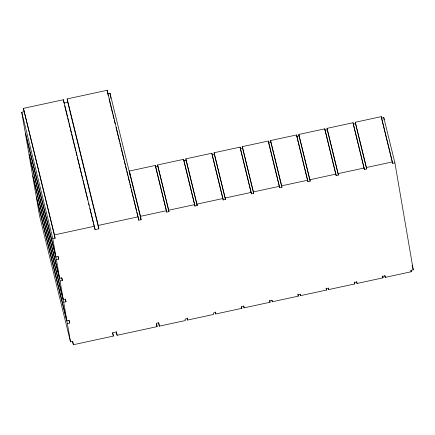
<?xml version="1.0" encoding="UTF-8"?>
<svg xmlns="http://www.w3.org/2000/svg" width="435" height="435" viewBox="0 0 435 435"><rect width="100%" height="100%" fill="white"/><g stroke="black" fill="none" stroke-linecap="round" stroke-linejoin="round"><path stroke-width="0.65" d="M394.898 162.859L413.25 269.825L410.999 270.314L411.244 271.744L385.258 277.361L385.013 275.926L382.756 276.415L383.001 277.845L357.015 283.457L356.771 282.027L354.52 282.511L354.764 283.946L328.778 289.558L328.534 288.122L326.277 288.612L326.522 290.042L300.541 295.659L300.291 294.223L298.04 294.712L298.285 296.143L272.299 301.754L272.054 300.324L269.798 300.808L270.048 302.243L244.062 307.855L243.812 306.419L241.561 306.909L241.806 308.339L215.82 313.956L215.575 312.52L213.324 313.01L213.569 314.44L187.583 320.051L187.338 318.621L185.082 319.105L185.326 320.541L159.34 326.152L158.759 322.754L156.508 323.243L157.089 326.636L117.091 335.276L116.509 331.883L112.757 332.693L113.339 336.086L73.341 344.727L72.759 341.328L70.508 341.818L67.371 323.558L69.627 323.069L69.17 320.405L66.914 320.889L63.722 302.271L65.973 301.787L65.516 299.117L63.265 299.606L60.068 280.983L62.325 280.499L61.868 277.829L59.611 278.318L56.419 259.7L58.671 259.211L58.214 256.547L55.963 257.031L52.831 238.771L55.082 238.288L23.419 108.364L63.418 99.724L95.08 229.647L98.832 228.837L98.25 225.439L67.175 98.914L107.168 90.273L138.83 220.197L141.081 219.713L140.5 216.315L129.38 171.042L155.366 165.43L166.73 212.139L168.987 211.649L157.622 164.947L183.608 159.335L194.972 206.038L197.224 205.554L185.859 158.846L211.845 153.234L223.209 199.937L225.466 199.453L214.102 152.745L240.082 147.133L251.452 193.841L253.703 193.352L242.338 146.649L268.324 141.038L279.689 187.741L281.945 187.257L270.575 140.548L296.561 134.937L307.931 181.64L310.182 181.156L298.818 134.448L324.804 128.836L336.168 175.544L338.419 175.055L327.055 128.352L353.041 122.741L364.405 169.443L366.661 168.959L366.417 167.524L355.297 122.251L381.283 116.64L392.647 163.342L394.898 162.859L383.779 117.586L381.528 118.075L392.647 163.342M55.963 257.031L24.882 130.505L21.75 112.246L24.001 111.757M67.175 98.914L67.757 102.307L63.999 103.117L63.418 99.724M108.239 95.646L107.749 93.672L110.006 93.182L141.081 219.713M166.73 212.139L155.61 166.866L157.867 166.377L157.622 164.947M194.972 206.038L183.853 160.765L186.104 160.281L185.859 158.846M214.102 152.745L214.346 154.18L212.09 154.67L223.209 199.937M251.452 193.841L240.332 148.569L242.583 148.079L242.338 146.649M279.689 187.741L268.569 142.468L270.826 141.984L270.575 140.548M307.931 181.64L296.811 136.373L299.062 135.883L298.818 134.448M336.168 175.544L325.048 130.272L327.299 129.782L327.055 128.352M364.405 169.443L353.285 124.171L355.542 123.687L355.297 122.251M55.082 238.288L54.5 234.889L94.493 226.254M98.25 225.439L138.248 216.804M140.5 216.315L166.485 210.703M168.742 210.219L194.728 204.602M196.979 204.118L222.965 198.507M225.221 198.017L251.202 192.406M253.458 191.922L279.444 186.305M281.695 185.821L307.681 180.21M309.938 179.72L335.923 174.109M338.174 173.625L364.16 168.008M366.417 167.524L392.403 161.912M412.124 265.236L413.25 269.825M410.917 270.434L411.244 271.744M355.542 123.687L366.661 168.959M384.774 275.393L385.258 277.361M382.517 275.877L383.001 277.845M327.299 129.782L338.419 175.055M356.531 281.488L357.015 283.457M354.28 281.978L354.764 283.946M299.062 135.883L310.182 181.156M328.458 288.247L328.778 289.558M326.043 288.073L326.522 290.042M270.826 141.984L281.945 187.257M300.215 294.343L300.541 295.659M297.801 294.174L298.285 296.143M242.583 148.079L253.703 193.352M271.978 300.444L272.299 301.754M269.564 300.275L270.048 302.243M214.346 154.18L225.466 199.453M243.578 305.887L244.062 307.855M241.322 306.37L241.806 308.339M186.104 160.281L197.224 205.554M215.336 311.987L215.82 313.956M157.867 166.377L168.987 211.649M187.099 318.083L187.583 320.051M109.049 98.941L112.605 113.437M112.931 114.758L113.905 118.711M114.226 120.027L115.199 123.986M116.009 127.281L118.271 136.503M118.597 137.824L119.565 141.777M119.891 143.093L120.865 147.046M121.186 148.368L123.937 159.569M124.263 160.89L125.231 164.843M125.557 166.159L126.531 170.112M126.851 171.433L127.825 175.387M128.146 176.702L129.603 182.635M129.929 183.951L130.897 187.909M131.223 189.225L132.191 193.178M132.517 194.499L133.491 198.452M133.811 199.768L136.563 210.97M136.889 212.291L137.857 216.244M138.183 217.56L138.83 220.197M158.536 322.873L159.34 326.152M156.442 324.004L157.089 326.636M67.757 102.307L98.832 228.837M64.646 105.754L67.398 116.955M67.724 118.276L68.692 122.23M69.018 123.545L69.986 127.504M70.312 128.82L71.286 132.773M71.606 134.094L74.358 145.295M74.684 146.611L75.652 150.57M75.978 151.886L76.951 155.839M77.272 157.155L81.318 173.63M81.644 174.952L82.612 178.905M82.938 180.22L83.422 182.2M83.748 183.516L87.794 199.991M88.604 203.286L89.088 205.266M89.898 208.561L93.46 223.057M93.781 224.373L95.08 229.647M116.286 331.981L117.091 335.276M112.529 332.791L113.339 336.086M23.419 108.364L54.5 234.889M58.024 256.574L58.671 259.211M21.75 112.246L52.831 238.771M61.678 277.862L62.325 280.499M56.419 259.7L25.339 133.17L28.536 151.788L59.611 278.318M65.326 299.149L65.973 301.787M60.068 280.983L28.993 154.458L32.185 173.076L63.265 299.606M68.98 320.437L69.627 323.069M63.722 302.271L32.641 175.74L35.839 194.363L66.914 320.889M72.531 341.431L73.341 344.727M67.371 323.558L36.295 197.028L39.427 215.287L70.508 341.818M383.779 117.586L384.127 119.592M381.283 116.64L381.528 118.075M353.041 122.741L353.285 124.171M324.804 128.836L325.048 130.272M296.561 134.937L296.811 136.373M268.324 141.038L268.569 142.468M240.082 147.133L240.332 148.569M211.845 153.234L212.008 154.191M183.608 159.335L183.853 160.765M155.366 165.43L155.61 166.866M129.38 171.042L130.522 177.703M110.006 93.182L110.898 98.397M107.168 90.273L107.749 93.672"/></g></svg>
